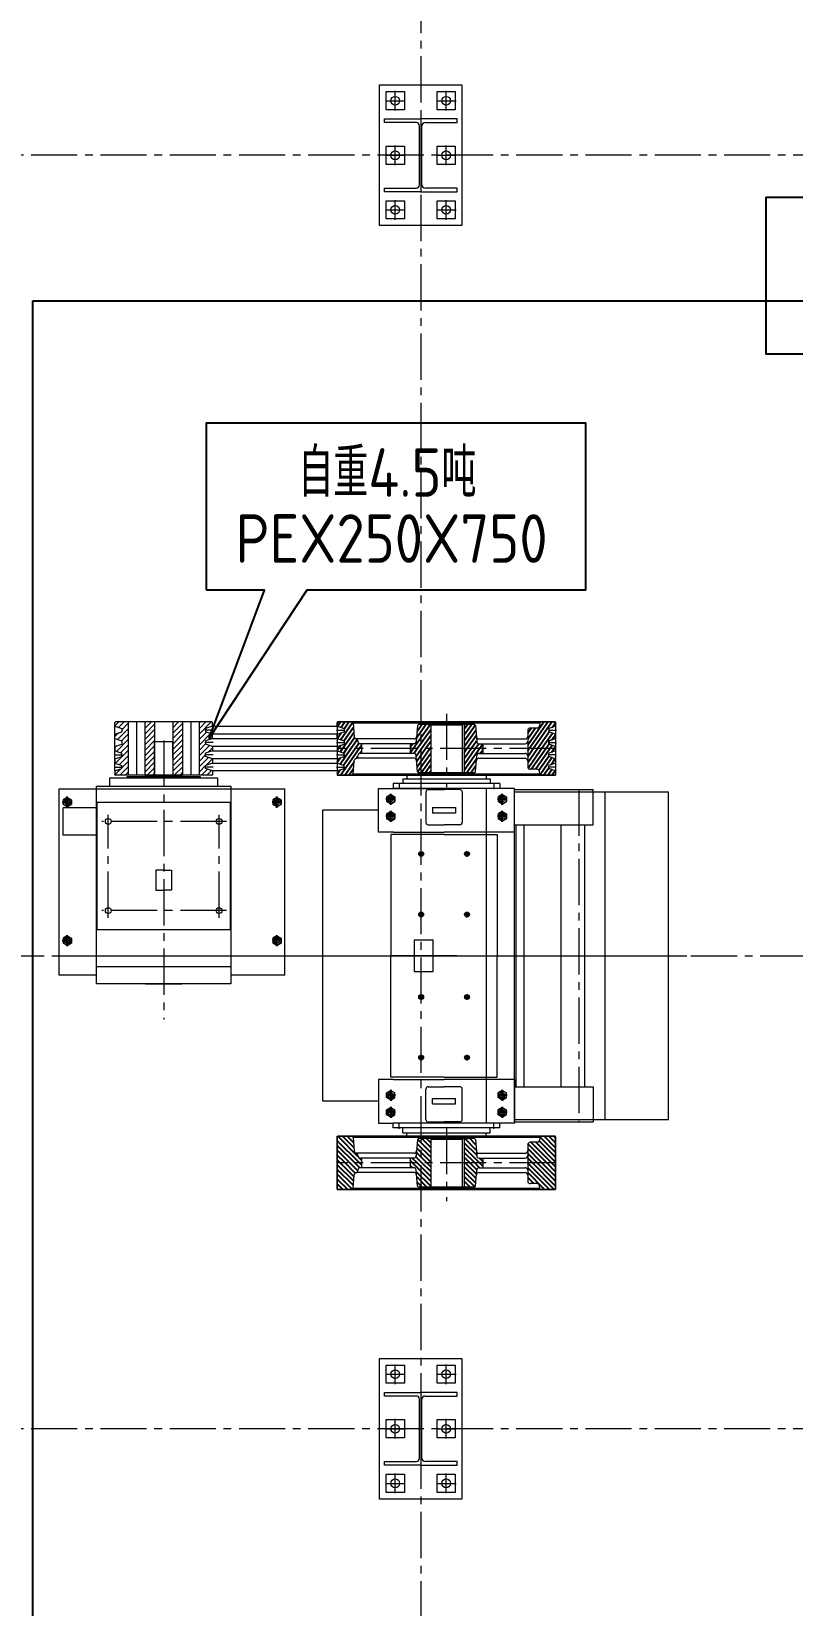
# Model space of a CAD drawing. Header units: millimetres. Extents: x 163705 to 1616509, y 81827 to 302547.
# Drawn here: x 562399 to 565538, y 147581 to 154070 of the extents above; entities that cross this region are included whole.
import ezdxf
from ezdxf.enums import TextEntityAlignment as Align

# ---------------------------------------------------------------- set-up
doc = ezdxf.new("R2010")
doc.units = ezdxf.units.MM
doc.header["$LTSCALE"] = 10
doc.linetypes.add('CENTER2', pattern=[28.575, 19.05, -3.175, 3.175, -3.175])
for name, color, linetype, lineweight in [('1-中心线', 1, 'CENTER2', 0), ('1-填充', 8, 'Continuous', 18), ('1-文本', 4, 'Continuous', 0), ('1-设备轮廓', 2, 'Continuous', 18), ('1-钢构', 6, 'Continuous', 0)]:
    doc.layers.add(name, color=color, linetype=linetype, lineweight=lineweight)
doc.styles.add('HZ', font='gbenor.shx', dxfattribs={"bigfont": 'gbcbig.shx'})
doc.styles.get("Standard").update_dxf_attribs({"font": 'arial.ttf'})

# ---------------------------------------------------------------- blocks, each defined once
blk = doc.blocks.new('G$CCDFBE48F')
for p, q in [((65, 474.5), (65, 555.5)), ((275, 474.5), (275, 555.5)), ((24.5, 515), (105.5, 515)), ((234.5, 515), (315.5, 515)), ((20, 425), (20, 440)), ((20, 440), (170, 440)), ((152, 425), (20, 425)), ((165, 168), (165, 412)), ((170, 443), (170, 137)), ((320, 440), (170, 440)), ((175, 168), (175, 412)), ((188, 425), (320, 425)), ((320, 425), (320, 440)), ((65, 249.5), (65, 330.5)), ((275, 249.5), (275, 330.5)), ((24.5, 290), (105.5, 290)), ((234.5, 290), (315.5, 290)), ((20, 140), (20, 155)), ((20, 155), (152, 155)), ((170, 140), (20, 140)), ((170, 140), (320, 140)), ((320, 155), (188, 155)), ((320, 140), (320, 155)), ((24.5, 65), (105.5, 65)), ((65, 24.5), (65, 105.5)), ((234.5, 65), (315.5, 65)), ((275, 24.5), (275, 105.5))]:
    blk.add_line(p, q)
for points in [[(0, 0), (0, 580), (340, 580), (340, 0)], [(27.5, 477.5), (27.5, 552.5), (102.5, 552.5), (102.5, 477.5)], [(237.5, 477.5), (237.5, 552.5), (312.5, 552.5), (312.5, 477.5)], [(27.5, 252.5), (27.5, 327.5), (102.5, 327.5), (102.5, 252.5)], [(237.5, 252.5), (237.5, 327.5), (312.5, 327.5), (312.5, 252.5)], [(27.5, 27.5), (27.5, 102.5), (102.5, 102.5), (102.5, 27.5)], [(237.5, 27.5), (237.5, 102.5), (312.5, 102.5), (312.5, 27.5)]]:
    blk.add_lwpolyline(points, close=True)
for centre in [(65, 515), (275, 515), (65, 290), (275, 290), (65, 65), (275, 65)]:
    blk.add_circle(centre, 18)
for centre, start, end in [((152, 412), 0, 90), ((188, 412), 90, 180), ((152, 168), 270, 0), ((188, 168), 180, 270)]:
    blk.add_arc(centre, 13, start, end)
blk.add_text('HC_SUPERPART', height=0.001).set_placement((170, 140))
blk = doc.blocks.new('CAXBLOCK115')
at = {"lineweight": 25}
for p, q in [((2181.1, 455.3), (2238.9, 414.9)), ((2184.7, 487), (2269.7, 427.4)), ((2184.7, 469.9), (2269.7, 410.3)), ((2189.8, 500.5), (2269.7, 444.5)), ((2212.3, 501.9), (2269.7, 461.6)), ((2236.7, 501.9), (2269.7, 478.7)), ((2261.1, 501.9), (2269.7, 495.8)), ((2269.7, 495.8), (2379.7, 418.8)), ((2269.7, 478.7), (2379.7, 401.7)), ((2269.7, 461.6), (2338.4, 413.5)), ((2285.5, 501.9), (2379.7, 435.9)), ((2309.9, 501.9), (2354.7, 470.5)), ((2334.3, 501.9), (2354.7, 487.6)), ((2159.7, 436.1), (2190.1, 414.9)), ((2159.7, 419), (2183.2, 402.6)), ((2159.7, 401.9), (2169.8, 394.9)), ((2163.2, 450.7), (2233.3, 401.7)), ((2169.8, 394.9), (2178.4, 388.8)), ((2203.9, 405.1), (2218.6, 394.9)), ((2218.6, 394.9), (2228.6, 387.9)), ((2255, 403.6), (2269.7, 393.3)), ((2269.7, 444.5), (2333.7, 399.8)), ((2269.7, 427.4), (2288.2, 414.5)), ((2269.7, 410.3), (2283.5, 400.7)), ((2269.7, 393.3), (2278.7, 386.9)), ((2306, 402), (2327.7, 386.9)), ((2357, 400.5), (2376.5, 386.9))]:
    blk.add_line(p, q, dxfattribs=at)
blk = doc.blocks.new('CAXBLOCK116')
at = {"lineweight": 25}
for p, q in [((2159.7, 1273.5), (2269.7, 1196.5)), ((2159.7, 1256.5), (2215.5, 1217.4)), ((2159.7, 1239.4), (2188, 1219.6)), ((2165.1, 1286.9), (2176.6, 1278.9)), ((2176.6, 1278.9), (2181.7, 1275.2)), ((2201.5, 1261.4), (2269.7, 1213.6)), ((2206.2, 1275.2), (2269.7, 1230.7)), ((2213.9, 1286.9), (2225.4, 1278.9)), ((2225.4, 1278.9), (2232.8, 1273.7)), ((2251.7, 1260.5), (2269.7, 1247.8)), ((2256.4, 1274.2), (2269.7, 1264.9)), ((2262.8, 1286.9), (2269.7, 1282)), ((2269.7, 1282), (2283.8, 1272.1)), ((2269.7, 1264.9), (2336.2, 1218.4)), ((2269.7, 1247.8), (2315.2, 1215.9)), ((2301.8, 1259.5), (2358.1, 1220.1)), ((2306.5, 1273.3), (2377.1, 1223.9)), ((2311.6, 1286.9), (2334.8, 1270.6)), ((2351.6, 1258.9), (2379.7, 1239.1)), ((2356.7, 1272.3), (2379.7, 1256.2)), ((2361.5, 1286.1), (2379.7, 1273.3)), ((2230.4, 1207), (2237.5, 1202)), ((2249.6, 1193.5), (2259.1, 1186.9)), ((2269.7, 1230.7), (2307.1, 1204.5)), ((2269.7, 1213.6), (2291.9, 1198.1)), ((2269.7, 1196.5), (2283.5, 1186.9))]:
    blk.add_line(p, q, dxfattribs=at)
blk = doc.blocks.new('CAXBLOCK117')
at = {"lineweight": 25}
for p, q in [((2169.7, 753.8), (2228, 713)), ((2169.7, 736.7), (2200.5, 715.2)), ((2180.4, 763.5), (2269.7, 700.9)), ((2204.8, 763.5), (2269.7, 718)), ((2229.2, 763.5), (2269.7, 735.1)), ((2253.6, 763.5), (2269.7, 752.2)), ((2269.7, 752.2), (2324.2, 714)), ((2269.7, 735.1), (2302.3, 712.3)), ((2269.7, 718), (2289.9, 703.9)), ((2278, 763.5), (2346.1, 715.8)), ((2302.4, 763.5), (2366.7, 718.4)), ((2326.8, 763.5), (2369.7, 733.4)), ((2351.2, 763.5), (2369.7, 750.5)), ((2249.7, 697.8), (2265.4, 686.9)), ((2269.7, 700.9), (2289.7, 686.9))]:
    blk.add_line(p, q, dxfattribs=at)
blk = doc.blocks.new('CAXBLOCK118')
at = {"lineweight": 25}
for p, q in [((2251.9, 986.9), (2269.7, 974.3)), ((2269.7, 974.3), (2369.7, 904.3)), ((2276.3, 986.9), (2289.7, 977.4)), ((2169.7, 941.8), (2226.8, 901.9)), ((2169.7, 924.7), (2202.4, 901.9)), ((2173.6, 956.2), (2251.2, 901.9)), ((2195.3, 958.1), (2269.7, 906)), ((2217.2, 959.9), (2269.7, 923.1)), ((2239.1, 961.6), (2269.7, 940.2)), ((2249.7, 971.3), (2269.7, 957.3)), ((2269.7, 957.3), (2348.8, 901.9)), ((2269.7, 940.2), (2324.4, 901.9)), ((2269.7, 923.1), (2300, 901.9)), ((2313.9, 960.5), (2369.7, 921.4)), ((2341.4, 958.3), (2369.7, 938.5)), ((2169.7, 907.6), (2178, 901.9)), ((2269.7, 906), (2275.6, 901.9))]:
    blk.add_line(p, q, dxfattribs=at)
blk = doc.blocks.new('CAXBLOCK120')
at = {"lineweight": 25}
for p, q in [((451.7, 392.3), (561.3, 501.9)), ((451.7, 412.1), (541.5, 501.9)), ((451.7, 431.9), (521.7, 501.9)), ((466.1, 386.9), (561.7, 482.5)), ((476.7, 476.7), (501.9, 501.9)), ((485.9, 386.9), (561.7, 462.7)), ((561.7, 442.9), (620.7, 501.9)), ((561.7, 462.7), (600.9, 501.9)), ((561.7, 482.5), (581.1, 501.9)), ((561.7, 423.1), (639.9, 501.3)), ((561.7, 403.3), (646.7, 488.3)), ((565, 386.9), (646.7, 468.5)), ((505.7, 386.9), (561.7, 442.9)), ((525.4, 386.9), (561.7, 423.1)), ((545.2, 386.9), (561.7, 403.3)), ((584.8, 386.9), (652.2, 454.2)), ((604.6, 386.9), (668.4, 450.6)), ((624.4, 386.9), (671.7, 434.1)), ((644.2, 386.9), (671.7, 414.3)), ((664, 386.9), (671.7, 394.5))]:
    blk.add_line(p, q, dxfattribs=at)
blk = doc.blocks.new('CAXBLOCK121')
at = {"lineweight": 25}
for p, q in [((451.7, 1243.7), (494.9, 1286.9)), ((451.7, 1263.5), (475.1, 1286.9)), ((451.7, 1283.3), (455.3, 1286.9)), ((453, 1225.2), (514.7, 1286.9)), ((468.2, 1220.5), (534.5, 1286.9)), ((486.5, 1219.1), (554.3, 1286.9)), ((504.8, 1217.6), (561.7, 1274.5)), ((519.9, 1212.8), (561.7, 1254.7)), ((528.9, 1202.1), (561.7, 1234.9)), ((561.7, 1254.7), (593.9, 1286.9)), ((561.7, 1274.5), (574.1, 1286.9)), ((561.7, 1234.9), (613.7, 1286.9)), ((561.7, 1215.1), (633.5, 1286.9)), ((561.7, 1195.3), (653.3, 1286.9)), ((586.8, 1200.5), (671.4, 1285.2)), ((624.1, 1218), (671.7, 1265.7)), ((645.6, 1219.8), (671.7, 1245.9)), ((541.3, 1194.7), (561.7, 1215.1)), ((553.3, 1186.9), (561.7, 1195.3)), ((573.1, 1186.9), (583, 1196.8))]:
    blk.add_line(p, q, dxfattribs=at)
blk = doc.blocks.new('CAXBLOCK122')
at = {"lineweight": 25}
for p, q in [((486.1, 901.9), (561.7, 977.5)), ((541.7, 977.3), (551.3, 986.9)), ((561.7, 977.5), (571.1, 986.9)), ((561.7, 957.7), (581.7, 977.7)), ((461.7, 917.1), (504.1, 959.4)), ((461.7, 936.9), (482.5, 957.7)), ((466.3, 901.9), (525.6, 961.2)), ((505.9, 901.9), (561.7, 957.7)), ((525.7, 901.9), (561.7, 937.9)), ((545.5, 901.9), (561.7, 918.1)), ((561.7, 937.9), (586.8, 963)), ((561.7, 918.1), (604.3, 960.7)), ((565.3, 901.9), (622.6, 959.2)), ((585.1, 901.9), (640.9, 957.7)), ((604.9, 901.9), (658.5, 955.5)), ((624.7, 901.9), (661.7, 938.9)), ((644.5, 901.9), (661.7, 919.1))]:
    blk.add_line(p, q, dxfattribs=at)
blk = doc.blocks.new('CAXBLOCK123')
at = {"lineweight": 25}
for p, q in [((461.7, 738.9), (486.3, 763.5)), ((461.7, 758.7), (466.5, 763.5)), ((462.9, 720.3), (506.1, 763.5)), ((478.7, 716.3), (525.9, 763.5)), ((497, 714.8), (545.7, 763.5)), ((515.4, 713.4), (561.7, 759.7)), ((533.6, 711.8), (561.7, 739.9)), ((541.7, 700.1), (561.7, 720.1)), ((561.7, 739.9), (585.3, 763.5)), ((561.7, 759.7), (565.5, 763.5)), ((561.7, 720.1), (605.1, 763.5)), ((561.7, 700.3), (624.9, 763.5)), ((593.4, 712.2), (644.7, 763.5)), ((614.9, 713.9), (661.7, 760.7)), ((636.4, 715.6), (661.7, 740.9)), ((548.3, 686.9), (561.7, 700.3)), ((568.1, 686.9), (581.7, 700.5))]:
    blk.add_line(p, q, dxfattribs=at)
blk = doc.blocks.new('PEX250X100-俯视图')
at = {"layer": '1-填充'}
h = blk.add_hatch(dxfattribs=at)
h.set_pattern_fill('ANSI31', color=256, scale=5, style=0)
h.set_pattern_definition([(45, (2686.342, 7618.253), (-11.22532, 11.22532), [])])
h.paths.add_polyline_path([(2010.9, 253.9), (1958.9, 253.9), (1956.9, 251.9), (1956.9, 235.9), (1984.9, 226.3), (1984.9, 213.1), (1956.9, 203.4), (1956.9, 185.4), (1984.9, 175.8), (1984.9, 162.6), (1956.9, 152.9), (1956.9, 134.9), (1984.9, 125.3), (1984.9, 112.1), (1956.9, 102.4), (1956.9, 84.4), (1984.9, 74.8), (1984.9, 61.6), (1956.9, 51.9), (1956.9, 35.9), (1958.9, 33.9), (2010.9, 33.9)])
h.paths.add_polyline_path([(2358.9, 134.9), (2358.9, 152.9), (2330.9, 162.6), (2330.9, 175.8), (2358.9, 185.4), (2358.9, 203.4), (2330.9, 213.1), (2330.9, 226.3), (2358.9, 235.9), (2358.9, 251.9), (2356.9, 253.9), (2302.8, 253.9), (2302.8, 33.9), (2356.9, 33.9), (2358.9, 35.9), (2358.9, 51.9), (2330.9, 61.6), (2330.9, 74.8), (2358.9, 84.4), (2358.9, 102.4), (2330.9, 112.1), (2330.9, 125.3)])
h.paths.add_polyline_path([(2234.8, 253.9), (2195.4, 253.9), (2195.4, 33.9), (2234.8, 33.9)])
h.paths.add_polyline_path([(2120.4, 253.9), (2078.9, 253.9), (2078.9, 33.9), (2120.4, 33.9)])
for p, q in [((1441.9, 1961.9), (541.9, 1961.9)), ((541.9, 1961.9), (541.9, 1741.9)), ((541.9, 1959.9), (543.9, 1961.9)), ((543.9, 1961.9), (541.9, 1959.9)), ((541.9, 1743.9), (541.9, 1959.9)), ((543.9, 1961.9), (1439.9, 1961.9)), ((607.3, 1956.9), (602.3, 1961.9)), ((607.3, 1956.9), (608.1, 1946.1)), ((607.3, 1956.9), (991.9, 1956.9)), ((872.3, 1947.7), (867, 1881.1)), ((872.3, 1947.7), (876.5, 1951.9)), ((876.5, 1951.9), (1107.3, 1951.9)), ((918.5, 1751.9), (918.5, 1951.9)), ((926.9, 1949.9), (924.9, 1951.9)), ((1056.9, 1949.9), (926.9, 1949.9)), ((926.9, 1753.9), (926.9, 1949.9)), ((991.9, 1956.9), (1376.5, 1956.9)), ((1056.9, 1949.9), (1058.9, 1951.9)), ((1056.9, 1753.9), (1056.9, 1949.9)), ((1111.4, 1947.7), (1107.3, 1951.9)), ((1111.4, 1947.7), (1116.7, 1881.1)), ((1376.5, 1956.9), (1372, 1901.1)), ((1376.5, 1956.9), (1381.5, 1961.9)), ((1439.9, 1961.9), (1441.9, 1959.9)), ((1441.9, 1961.9), (1441.9, 1741.9)), ((1441.9, 1743.9), (1441.9, 1959.9)), ((618.1, 1936.9), (646.9, 1936.9)), ((656.9, 1776.9), (656.9, 1926.9)), ((858.7, 1891.9), (666.9, 1891.9)), ((1125.1, 1891.9), (1363.5, 1891.9)), ((857.1, 1871.9), (666.9, 1871.9)), ((857.1, 1831.9), (666.9, 1831.9)), ((841.9, 1831.9), (841.9, 1871.9)), ((872.3, 1756), (867, 1822.7)), ((1111.4, 1756), (1116.7, 1822.7)), ((1126.7, 1871.9), (1346.9, 1871.9)), ((1126.7, 1831.9), (1346.9, 1831.9)), ((1141.9, 1831.9), (1141.9, 1871.9)), ((1341.9, 1831.9), (1341.9, 1871.9)), ((607.3, 1746.9), (608.1, 1757.7)), ((618.1, 1766.9), (646.9, 1766.9)), ((858.6, 1811.9), (666.9, 1811.9)), ((872.3, 1756), (876.5, 1751.9)), ((926.9, 1753.9), (924.9, 1751.9)), ((1056.9, 1753.9), (926.9, 1753.9)), ((1056.9, 1753.9), (1058.9, 1751.9)), ((1111.4, 1756), (1107.3, 1751.9)), ((1125.1, 1811.9), (1363.5, 1811.9)), ((1376.5, 1746.9), (1372, 1802.7)), ((541.9, 1743.9), (543.9, 1741.9)), ((543.9, 1741.9), (541.9, 1743.9)), ((1441.9, 1741.9), (541.9, 1741.9)), ((543.9, 1741.9), (1439.9, 1741.9)), ((607.3, 1746.9), (602.3, 1741.9)), ((607.3, 1746.9), (1376.5, 1746.9)), ((711.9, 1507.8), (711.9, 1687.9)), ((711.9, 1687.9), (771.9, 1687.9)), ((771.9, 1707.9), (771.9, 1687.9)), ((771.9, 1707.9), (1211.9, 1707.9)), ((771.9, 1687.9), (1211.9, 1687.9)), ((1171.9, 1727.9), (811.9, 1727.9)), ((811.9, 1727.9), (811.9, 1707.9)), ((826.8, 1687.9), (826.8, 308)), ((1155.9, 1745.9), (827.9, 1745.9)), ((827.9, 1745.9), (827.9, 1727.9)), ((876.5, 1751.9), (1107.3, 1751.9)), ((991.9, 1751.9), (901.9, 1751.9)), ((901.9, 1751.9), (901.9, 1745.9)), ((991.9, 1751.9), (1081.9, 1751.9)), ((1081.9, 1751.9), (1081.9, 1745.9)), ((1155.9, 1745.9), (1155.9, 1727.9)), ((1171.9, 1727.9), (1171.9, 1707.9)), ((1211.9, 1707.9), (1211.9, 1687.9)), ((1271.9, 1687.9), (1211.9, 1687.9)), ((1271.9, 1507.8), (1271.9, 1687.9)), ((1376.5, 1746.9), (1381.5, 1741.9)), ((1439.9, 1741.9), (1441.9, 1743.9)), ((711.9, 1673.5), (75.6, 1673.5)), ((75.6, 1673.5), (75.6, 322.3)), ((336.9, 1673.5), (336.9, 322.3)), ((711.9, 1682.9), (386.9, 1682.9)), ((386.9, 1537.9), (386.9, 1682.9)), ((711.9, 1682.9), (711.9, 322.3)), ((761.9, 1663.1), (744.7, 1653.2)), ((744.7, 1653.2), (744.7, 1633.4)), ((761.9, 1623.5), (744.7, 1633.4)), ((761.9, 1663.1), (779, 1653.2)), ((761.9, 1623.5), (779, 1633.4)), ((779, 1653.2), (779, 1633.4)), ((926.9, 1672.8), (926.9, 1547.8)), ((936.9, 1682.8), (1001.9, 1682.8)), ((1066.9, 1682.8), (1001.9, 1682.8)), ((1076.9, 1672.8), (1076.9, 1547.8)), ((1221.9, 1663.1), (1204.7, 1653.2)), ((1204.7, 1653.2), (1204.7, 1633.4)), ((1221.9, 1623.5), (1204.7, 1633.4)), ((1221.9, 1663.1), (1239, 1653.2)), ((1221.9, 1623.5), (1239, 1633.4)), ((1239, 1653.2), (1239, 1633.4)), ((761.9, 1592.7), (744.7, 1582.8)), ((744.7, 1582.8), (744.7, 1563)), ((761.9, 1553.1), (744.7, 1563)), ((761.9, 1592.7), (779, 1582.8)), ((761.9, 1553.1), (779, 1563)), ((779, 1582.8), (779, 1563)), ((1048.9, 1608.8), (954.8, 1608.8)), ((954.8, 1608.8), (954.8, 1586.8)), ((1048.9, 1586.8), (954.8, 1586.8)), ((1048.9, 1608.8), (1048.9, 1586.8)), ((1221.9, 1592.7), (1204.7, 1582.8)), ((1204.7, 1582.8), (1204.7, 1563)), ((1221.9, 1553.1), (1204.7, 1563)), ((1221.9, 1592.7), (1239, 1582.8)), ((1221.9, 1553.1), (1239, 1563)), ((1239, 1582.8), (1239, 1563)), ((1271.9, 1597.8), (1501.9, 1597.8)), ((1501.9, 1597.8), (1501.9, 398)), ((711.9, 1537.9), (386.9, 1537.9)), ((420.7, 1537.9), (420.7, 457.9)), ((518.5, 1537.9), (518.5, 457.9)), ((670.9, 1537.9), (670.9, 457.9)), ((704.2, 1537.9), (704.2, 457.9)), ((711.9, 1507.8), (793.9, 1507.8)), ((1001.9, 1497.8), (782.4, 1497.8)), ((782.4, 1497.8), (782.4, 997.8)), ((793.9, 1507.8), (1001.9, 1507.8)), ((936.9, 1537.8), (1001.9, 1537.8)), ((1066.9, 1537.8), (1001.9, 1537.8)), ((1209.9, 1507.8), (1001.9, 1507.8)), ((1001.9, 1497.8), (1221.3, 1497.8)), ((1209.9, 1507.8), (1271.9, 1507.8)), ((1221.3, 1497.8), (1221.3, 997.8)), ((907.3, 1425), (901.1, 1421.4)), ((901.1, 1421.4), (901.1, 1414.3)), ((901.1, 1414.3), (907.3, 1410.7)), ((913.5, 1421.4), (907.3, 1425)), ((907.3, 1410.7), (913.5, 1414.3)), ((913.5, 1414.3), (913.5, 1421.4)), ((1090.2, 1421.4), (1096.4, 1425)), ((1090.2, 1414.3), (1090.2, 1421.4)), ((1096.4, 1410.7), (1090.2, 1414.3)), ((1096.4, 1425), (1102.6, 1421.4)), ((1102.6, 1414.3), (1096.4, 1410.7)), ((1102.6, 1421.4), (1102.6, 1414.3)), ((907.3, 1175), (901.1, 1171.4)), ((901.1, 1171.4), (901.1, 1164.3)), ((913.5, 1171.4), (907.3, 1175)), ((913.5, 1164.3), (913.5, 1171.4)), ((1090.2, 1171.4), (1096.4, 1175)), ((1090.2, 1164.3), (1090.2, 1171.4)), ((1096.4, 1175), (1102.6, 1171.4)), ((1102.6, 1171.4), (1102.6, 1164.3)), ((901.1, 1164.3), (907.3, 1160.7)), ((907.3, 1160.7), (913.5, 1164.3)), ((1096.4, 1160.7), (1090.2, 1164.3)), ((1102.6, 1164.3), (1096.4, 1160.7)), ((1880.4, 298.9), (1880.4, 1113.9)), ((1880.4, 1113.9), (2435.4, 1113.9)), ((2232.9, 1113.9), (2082.9, 1113.9)), ((2435.4, 1113.9), (2435.4, 298.9)), ((1124, 1062.7), (1046, 1062.7)), ((1046, 1062.7), (1046, 932.9)), ((1124, 1062.7), (1124, 932.9)), ((1658.4, 1078.1), (1658.4, 310.1)), ((1658.4, 1078.1), (1880.4, 1078.1)), ((1880.4, 1043.9), (2435.4, 1043.9)), ((2435.4, 1078.1), (2588.4, 1078.1)), ((2588.4, 1078.1), (2588.4, 310.1)), ((782.4, 498), (782.4, 998)), ((949.3, 998), (1224.3, 998)), ((1221.3, 498), (1221.3, 998)), ((1124, 932.9), (1046, 932.9)), ((1690.9, 955.3), (1673.7, 945.4)), ((1673.7, 925.6), (1673.7, 945.4)), ((1690.9, 915.7), (1673.7, 925.6)), ((1690.9, 955.3), (1708, 945.4)), ((1690.9, 915.7), (1708, 925.6)), ((1708, 925.6), (1708, 945.4)), ((2555.9, 955.3), (2538.7, 945.4)), ((2538.7, 925.6), (2538.7, 945.4)), ((2555.9, 915.7), (2538.7, 925.6)), ((2555.9, 955.3), (2573, 945.4)), ((2555.9, 915.7), (2573, 925.6)), ((2573, 925.6), (2573, 945.4)), ((1882.9, 890.4), (2432.9, 890.4)), ((1882.9, 890.4), (1882.9, 365.4)), ((2432.9, 890.4), (2432.9, 365.4)), ((901.1, 831.5), (907.3, 835.1)), ((901.1, 824.4), (901.1, 831.5)), ((907.3, 820.8), (901.1, 824.4)), ((907.3, 835.1), (913.5, 831.5)), ((913.5, 824.4), (907.3, 820.8)), ((913.5, 831.5), (913.5, 824.4)), ((1096.4, 835.1), (1090.2, 831.5)), ((1090.2, 831.5), (1090.2, 824.4)), ((1090.2, 824.4), (1096.4, 820.8)), ((1102.6, 831.5), (1096.4, 835.1)), ((1096.4, 820.8), (1102.6, 824.4)), ((1102.6, 824.4), (1102.6, 831.5)), ((2125.4, 644.7), (2125.4, 727.2)), ((2125.4, 727.2), (2157.9, 727.2)), ((2190.4, 727.2), (2157.9, 727.2)), ((2190.4, 644.7), (2190.4, 727.2)), ((901.1, 581.5), (907.3, 585.1)), ((907.3, 585.1), (913.5, 581.5)), ((1096.4, 585.1), (1090.2, 581.5)), ((1102.6, 581.5), (1096.4, 585.1)), ((2157.9, 644.7), (2125.4, 644.7)), ((2157.9, 644.7), (2190.4, 644.7)), ((901.1, 574.4), (901.1, 581.5)), ((907.3, 570.8), (901.1, 574.4)), ((913.5, 574.4), (907.3, 570.8)), ((913.5, 581.5), (913.5, 574.4)), ((1090.2, 581.5), (1090.2, 574.4)), ((1090.2, 574.4), (1096.4, 570.8)), ((1096.4, 570.8), (1102.6, 574.4)), ((1102.6, 574.4), (1102.6, 581.5)), ((711.9, 457.9), (386.9, 457.9)), ((386.9, 457.9), (386.9, 312.9)), ((711.9, 488), (711.9, 307.9)), ((711.9, 488), (773.9, 488)), ((773.9, 488), (1001.9, 488)), ((1001.9, 498), (782.4, 498)), ((936.9, 458), (1001.9, 458)), ((1001.9, 498), (1221.3, 498)), ((1209.9, 488), (1001.9, 488)), ((1066.9, 458), (1001.9, 458)), ((1209.9, 488), (1271.9, 488)), ((1271.9, 488), (1271.9, 307.9)), ((2435.4, 500.2), (2572.9, 500.2)), ((2572.9, 500.2), (2572.9, 387.7)), ((761.9, 442.7), (744.7, 432.8)), ((744.7, 413), (744.7, 432.8)), ((761.9, 403.1), (744.7, 413)), ((761.9, 442.7), (779, 432.8)), ((761.9, 403.1), (779, 413)), ((779, 413), (779, 432.8)), ((926.9, 323), (926.9, 448)), ((1048.9, 409), (954.8, 409)), ((954.8, 387), (954.8, 409)), ((1048.9, 387), (1048.9, 409)), ((1076.9, 323), (1076.9, 448)), ((1221.9, 442.7), (1204.7, 432.8)), ((1204.7, 413), (1204.7, 432.8)), ((1221.9, 403.1), (1204.7, 413)), ((1221.9, 442.7), (1239, 432.8)), ((1221.9, 403.1), (1239, 413)), ((1239, 413), (1239, 432.8)), ((1271.9, 398), (1501.9, 398)), ((761.9, 372.3), (744.7, 362.4)), ((744.7, 342.6), (744.7, 362.4)), ((761.9, 332.7), (744.7, 342.6)), ((761.9, 372.3), (779, 362.4)), ((761.9, 332.7), (779, 342.6)), ((779, 342.6), (779, 362.4)), ((1048.9, 387), (954.8, 387)), ((1221.9, 372.3), (1204.7, 362.4)), ((1204.7, 342.6), (1204.7, 362.4)), ((1221.9, 332.7), (1204.7, 342.6)), ((1221.9, 372.3), (1239, 362.4)), ((1221.9, 332.7), (1239, 342.6)), ((1239, 342.6), (1239, 362.4)), ((1690.9, 384.4), (1673.7, 374.5)), ((1673.7, 354.7), (1673.7, 374.5)), ((1690.9, 344.8), (1673.7, 354.7)), ((1690.9, 384.4), (1708, 374.5)), ((1690.9, 344.8), (1708, 354.7)), ((1708, 354.7), (1708, 374.5)), ((1882.9, 365.4), (2432.9, 365.4)), ((2435.4, 387.7), (2572.9, 387.7)), ((2555.9, 384.4), (2538.7, 374.5)), ((2538.7, 354.7), (2538.7, 374.5)), ((2555.9, 344.8), (2538.7, 354.7)), ((2555.9, 384.4), (2573, 374.5)), ((2555.9, 344.8), (2573, 354.7)), ((2573, 354.7), (2573, 374.5)), ((711.9, 322.3), (75.6, 322.3)), ((711.9, 312.9), (386.9, 312.9)), ((711.9, 307.9), (771.9, 307.9)), ((771.9, 287.9), (771.9, 307.9)), ((771.9, 307.9), (1211.9, 307.9)), ((771.9, 287.9), (1211.9, 287.9)), ((793.9, 308), (1001.9, 308)), ((796.9, 284.9), (796.9, 310.9)), ((811.9, 267.9), (811.9, 287.9)), ((1171.9, 267.9), (811.9, 267.9)), ((827.9, 249.9), (827.9, 267.9)), ((936.9, 313), (1001.9, 313)), ((1066.9, 313), (1001.9, 313)), ((1209.9, 308), (1001.9, 308)), ((1155.9, 249.9), (1155.9, 267.9)), ((1171.9, 267.9), (1171.9, 287.9)), ((1186.9, 284.9), (1186.9, 310.9)), ((1211.9, 287.9), (1211.9, 307.9)), ((1271.9, 307.9), (1211.9, 307.9)), ((2588.4, 310.1), (1658.4, 310.1)), ((2435.4, 298.9), (1880.4, 298.9)), ((1935.9, 263.9), (1935.9, 298.9)), ((2379.9, 263.9), (1935.9, 263.9)), ((2007.9, 258.9), (2007.9, 263.9)), ((2307.9, 263.9), (2307.9, 258.9)), ((2379.9, 298.9), (2379.9, 263.9)), ((541.9, 33.9), (541.9, 253.9)), ((1441.9, 253.9), (541.9, 253.9)), ((541.9, 251.9), (543.9, 253.9)), ((543.9, 253.9), (541.9, 251.9)), ((541.9, 235.9), (541.9, 251.9)), ((541.9, 235.9), (569.9, 226.3)), ((541.9, 203.4), (569.9, 213.1)), ((541.9, 185.4), (541.9, 203.4)), ((543.9, 253.9), (1439.9, 253.9)), ((569.9, 226.3), (569.9, 213.1)), ((607.3, 248.9), (602.3, 253.9)), ((607.3, 248.9), (608.1, 238.1)), ((607.3, 248.9), (991.9, 248.9)), ((618.1, 228.9), (646.9, 228.9)), ((656.9, 68.9), (656.9, 218.9)), ((1155.9, 249.9), (827.9, 249.9)), ((872.3, 239.8), (867, 173.1)), ((872.3, 239.8), (876.5, 243.9)), ((876.5, 243.9), (1107.3, 243.9)), ((901.9, 243.9), (901.9, 249.9)), ((991.9, 243.9), (901.9, 243.9)), ((918.5, 43.9), (918.5, 243.9)), ((926.9, 241.9), (924.9, 243.9)), ((1056.9, 241.9), (926.9, 241.9)), ((926.9, 45.9), (926.9, 241.9)), ((991.9, 248.9), (1376.5, 248.9)), ((991.9, 243.9), (1081.9, 243.9)), ((1056.9, 241.9), (1058.9, 243.9)), ((1056.9, 45.9), (1056.9, 241.9)), ((1081.9, 243.9), (1081.9, 249.9)), ((1111.4, 239.8), (1107.3, 243.9)), ((1111.4, 239.8), (1116.7, 173.1)), ((1376.5, 248.9), (1372, 193.1)), ((1376.5, 248.9), (1381.5, 253.9)), ((1441.9, 235.9), (1413.9, 226.3)), ((1413.9, 226.3), (1413.9, 213.1)), ((1441.9, 203.4), (1413.9, 213.1)), ((1439.9, 253.9), (1441.9, 251.9)), ((1441.9, 33.9), (1441.9, 253.9)), ((1441.9, 235.9), (1441.9, 251.9)), ((1441.9, 235.9), (1956.9, 235.9)), ((1441.9, 185.4), (1441.9, 203.4)), ((1956.9, 203.4), (1441.9, 203.4)), ((1956.9, 251.9), (1958.9, 253.9)), ((1958.9, 253.9), (1956.9, 251.9)), ((1956.9, 235.9), (1956.9, 251.9)), ((1956.9, 235.9), (1984.9, 226.3)), ((1956.9, 203.4), (1984.9, 213.1)), ((1956.9, 185.4), (1956.9, 203.4)), ((1958.9, 253.9), (2356.9, 253.9)), ((1984.9, 226.3), (1984.9, 213.1)), ((2307.9, 258.9), (2007.9, 258.9)), ((2010.9, 253.9), (2010.9, 33.9)), ((2044.9, 253.9), (2044.9, 33.9)), ((2078.9, 253.9), (2078.9, 33.9)), ((2082.9, 253.9), (2082.9, 258.9)), ((2232.9, 253.9), (2082.9, 253.9)), ((2120.4, 33.9), (2120.4, 253.9)), ((2120.4, 113.9), (2120.4, 253.9)), ((2195.4, 33.9), (2195.4, 253.9)), ((2195.4, 253.9), (2195.4, 113.9)), ((2232.9, 258.9), (2232.9, 253.9)), ((2234.8, 253.9), (2234.8, 33.9)), ((2268.8, 253.9), (2268.8, 33.9)), ((2302.8, 253.9), (2302.8, 33.9)), ((2361.9, 219.7), (2327.9, 219.7)), ((2358.9, 235.9), (2330.9, 226.3)), ((2330.9, 226.3), (2330.9, 213.1)), ((2358.9, 203.4), (2330.9, 213.1)), ((2358.9, 251.9), (2356.9, 253.9)), ((2356.9, 253.9), (2358.9, 251.9)), ((2358.9, 235.9), (2358.9, 251.9)), ((2358.9, 235.9), (2358.9, 51.9)), ((2358.9, 185.4), (2358.9, 203.4)), ((541.9, 185.4), (569.9, 175.8)), ((541.9, 152.9), (569.9, 162.6)), ((541.9, 134.9), (541.9, 152.9)), ((541.9, 134.9), (569.9, 125.3)), ((541.9, 102.4), (542, 134.9)), ((542, 134.9), (569.9, 125.3)), ((569.9, 175.8), (569.9, 162.6)), ((858.6, 183.9), (666.9, 183.9)), ((857, 163.9), (666.9, 163.9)), ((841.9, 123.9), (841.9, 163.9)), ((1125.1, 183.9), (1363.5, 183.9)), ((1126.7, 163.9), (1346.9, 163.9)), ((1141.9, 123.9), (1141.9, 163.9)), ((1341.9, 123.9), (1341.9, 163.9)), ((1441.9, 185.4), (1413.9, 175.8)), ((1413.9, 175.8), (1413.9, 162.6)), ((1441.9, 152.9), (1413.9, 162.6)), ((1441.9, 134.9), (1413.9, 125.3)), ((1441.9, 185.4), (1956.9, 185.4)), ((1441.9, 134.9), (1441.9, 152.9)), ((1956.9, 152.9), (1441.9, 152.9)), ((1441.9, 134.9), (1956.9, 134.9)), ((1956.9, 185.4), (1984.9, 175.8)), ((1956.9, 152.9), (1984.9, 162.6)), ((1956.9, 134.9), (1956.9, 152.9)), ((1956.9, 134.9), (1984.9, 125.3)), ((1984.9, 175.8), (1984.9, 162.6)), ((2120.4, 183.9), (2120.4, 113.9)), ((2361.9, 169.2), (2327.9, 169.2)), ((2358.9, 185.4), (2330.9, 175.8)), ((2330.9, 175.8), (2330.9, 162.6)), ((2358.9, 152.9), (2330.9, 162.6)), ((2358.9, 134.9), (2330.9, 125.3)), ((2358.9, 134.9), (2358.9, 152.9)), ((541.9, 102.4), (569.9, 112.1)), ((569.9, 112.1), (541.9, 102.4)), ((541.9, 102.4), (541.9, 84.4)), ((541.9, 84.4), (569.9, 74.8)), ((569.9, 112.1), (569.9, 125.3)), ((569.9, 125.3), (569.9, 112.1)), ((569.9, 61.6), (569.9, 74.8)), ((857.1, 123.9), (666.9, 123.9)), ((858.6, 103.9), (666.9, 103.9)), ((872.3, 48.1), (867, 114.7)), ((1111.4, 48.1), (1116.7, 114.7)), ((1125.1, 103.9), (1363.5, 103.9)), ((1126.7, 123.9), (1346.9, 123.9)), ((1376.5, 38.9), (1372, 94.7)), ((1413.9, 112.1), (1413.9, 125.3)), ((1441.9, 102.4), (1413.9, 112.1)), ((1441.9, 84.4), (1413.9, 74.8)), ((1413.9, 61.6), (1413.9, 74.8)), ((1441.9, 102.4), (1441.9, 84.4)), ((1956.9, 102.4), (1441.9, 102.4)), ((1441.9, 84.4), (1956.9, 84.4)), ((1956.9, 102.4), (1984.9, 112.1)), ((1956.9, 102.4), (1956.9, 84.4)), ((1956.9, 84.4), (1984.9, 74.8)), ((1984.9, 112.1), (1984.9, 125.3)), ((1984.9, 61.6), (1984.9, 74.8)), ((2195.4, 113.9), (2120.4, 113.9)), ((2330.9, 112.1), (2330.9, 125.3)), ((2358.9, 102.4), (2330.9, 112.1)), ((2358.9, 84.4), (2330.9, 74.8)), ((2330.9, 61.6), (2330.9, 74.8)), ((2358.9, 102.4), (2358.9, 84.4)), ((541.9, 51.9), (569.9, 61.6)), ((541.9, 51.9), (541.9, 35.9)), ((541.9, 35.9), (543.9, 33.9)), ((543.9, 33.9), (541.9, 35.9)), ((1441.9, 33.9), (541.9, 33.9)), ((543.9, 33.9), (1439.9, 33.9)), ((607.3, 38.9), (602.3, 33.9)), ((607.3, 38.9), (608.1, 49.7)), ((607.3, 38.9), (1376.5, 38.9)), ((618.1, 58.9), (646.9, 58.9)), ((872.3, 48.1), (876.5, 43.9)), ((876.5, 43.9), (1107.3, 43.9)), ((926.9, 45.9), (924.9, 43.9)), ((1056.9, 45.9), (926.9, 45.9)), ((1056.9, 45.9), (1058.9, 43.9)), ((1111.4, 48.1), (1107.3, 43.9)), ((1376.5, 38.9), (1381.5, 33.9)), ((1441.9, 51.9), (1413.9, 61.6)), ((1439.9, 33.9), (1441.9, 35.9)), ((1441.9, 51.9), (1441.9, 35.9)), ((1956.9, 51.9), (1441.9, 51.9)), ((1956.9, 51.9), (1984.9, 61.6)), ((1956.9, 51.9), (1956.9, 35.9)), ((1958.9, 33.9), (1956.9, 35.9)), ((1958.9, 33.9), (2356.9, 33.9)), ((2358.9, 51.9), (2330.9, 61.6)), ((2356.9, 33.9), (2358.9, 35.9)), ((2358.9, 51.9), (2358.9, 35.9))]:
    blk.add_line(p, q)
for centre, radius in [((761.9, 1643.3), 17.1), ((761.9, 1643.3), 10.2), ((1221.9, 1643.3), 17.1), ((1221.9, 1643.3), 10.2), ((761.9, 1572.9), 17.1), ((761.9, 1572.9), 10.2), ((1221.9, 1572.9), 17.1), ((1221.9, 1572.9), 10.2), ((907.3, 1417.8), 10), ((1096.4, 1417.8), 10), ((907.3, 1167.8), 10), ((1096.4, 1167.8), 10), ((1690.9, 935.5), 17.1), ((1690.9, 935.5), 10.2), ((2555.9, 935.5), 17.1), ((2555.9, 935.5), 10.2), ((907.3, 828), 10), ((1096.4, 828), 10), ((1929.4, 811.9), 12), ((2386.4, 811.9), 12), ((907.3, 578), 10), ((1096.4, 578), 10), ((1929.4, 443.9), 12), ((2386.4, 443.9), 12), ((761.9, 422.9), 17.1), ((761.9, 422.9), 10.2), ((1221.9, 422.9), 17.1), ((1221.9, 422.9), 10.2), ((761.9, 352.5), 17.1), ((761.9, 352.5), 10.2), ((1221.9, 352.5), 17.1), ((1221.9, 352.5), 10.2), ((1690.9, 364.6), 17.1), ((1690.9, 364.6), 10.2), ((2555.9, 364.6), 17.1), ((2555.9, 364.6), 10.2)]:
    blk.add_circle(centre, radius)
for centre, radius, start, end in [((618.1, 1946.9), 10, 184.57392, 270), ((646.9, 1926.9), 10, 0, 90), ((666.9, 1901.9), 10, 180, 270), ((858.6, 1901.9), 10, 270, 355.42608), ((1125.1, 1901.9), 10, 184.57392, 270), ((1346.9, 1881.9), 10, 270, 1.69133), ((1366.9, 1882.5), 10, 103.95512, 181.69133), ((1362, 1901.9), 10, 283.95512, 355.42608), ((666.9, 1881.9), 10, 180, 270), ((666.9, 1821.9), 10, 90, 180), ((857, 1881.9), 10, 270, 355.42608), ((857, 1821.9), 10, 4.57392, 90), ((1126.7, 1881.9), 10, 184.57392, 270), ((1126.7, 1821.9), 10, 90, 175.42608), ((1346.9, 1821.9), 10, 358.30867, 90), ((1366.9, 1821.3), 10, 178.30867, 256.04488), ((618.1, 1756.9), 10, 90, 175.42608), ((646.9, 1776.9), 10, 270, 0), ((666.9, 1801.9), 10, 90, 180), ((858.6, 1801.9), 10, 4.57392, 90), ((1125.1, 1801.9), 10, 90, 175.42608), ((1362, 1801.9), 10, 4.57392, 76.04488), ((761.9, 1643.3), 12, 260, 180), ((936.9, 1672.8), 10, 90, 180), ((1066.9, 1672.8), 10, 0, 90), ((1221.9, 1643.3), 12, 260, 180), ((761.9, 1572.9), 12, 260, 180), ((1221.9, 1572.9), 12, 260, 180), ((936.9, 1547.8), 10, 180, 270), ((1066.9, 1547.8), 10, 270, 0), ((1690.9, 935.5), 12, 180, 100), ((2555.9, 935.5), 12, 80, 0), ((936.9, 448), 10, 90, 180), ((1066.9, 448), 10, 0, 90), ((761.9, 422.9), 12, 180, 100), ((1221.9, 422.9), 12, 180, 100), ((761.9, 352.5), 12, 180, 100), ((1221.9, 352.5), 12, 180, 100), ((1690.9, 364.6), 12, 180, 100), ((2555.9, 364.6), 12, 80, 0), ((936.9, 323), 10, 180, 270), ((1066.9, 323), 10, 270, 0), ((618.1, 238.9), 10, 184.57392, 270), ((646.9, 218.9), 10, 0, 90), ((666.9, 193.9), 10, 180, 270), ((666.9, 173.9), 10, 180, 270), ((857, 173.9), 10, 270, 355.42608), ((858.6, 193.9), 10, 270, 355.42608), ((1125.1, 193.9), 10, 184.57392, 270), ((1126.7, 173.9), 10, 184.57392, 270), ((1346.9, 173.9), 10, 270, 1.69133), ((1366.9, 174.5), 10, 103.95512, 181.69133), ((1362, 193.9), 10, 283.95512, 355.42608), ((646.9, 68.9), 10, 270, 0), ((666.9, 113.9), 10, 90, 180), ((666.9, 93.9), 10, 90, 180), ((857, 113.9), 10, 4.57392, 90), ((858.6, 93.9), 10, 4.57392, 90), ((1125.1, 93.9), 10, 90, 175.42608), ((1126.7, 113.9), 10, 90, 175.42608), ((1346.9, 113.9), 10, 358.30867, 90), ((1366.9, 113.3), 10, 178.30867, 256.04488), ((1362, 93.9), 10, 4.57392, 76.04488), ((618.1, 48.9), 10, 90, 175.42608)]:
    blk.add_arc(centre, radius, start, end)
at = {"layer": '1-中心线'}
for p, q in [((991.9, 1707.9), (991.9, 2010.2)), ((541.9, 1851.9), (1441.9, 1851.9)), ((796.9, 1710.9), (796.9, 1684.9)), ((1186.9, 1710.9), (1186.9, 1684.9)), ((445.9, 312.9), (445.9, 1682.9)), ((907.3, 1406.3), (907.3, 1429.3)), ((1096.4, 1406.3), (1096.4, 1429.3)), ((918, 1417.8), (896.7, 1417.8)), ((1085.7, 1417.8), (1107.1, 1417.8)), ((2157.9, 110.9), (2157.9, 1260.9)), ((907.3, 1156.3), (907.3, 1179.3)), ((1096.4, 1156.3), (1096.4, 1179.3)), ((918, 1167.8), (896.7, 1167.8)), ((1085.7, 1167.8), (1107.1, 1167.8)), ((2588.4, 997.9), (0, 997.9)), ((918, 828), (896.7, 828)), ((907.3, 839.5), (907.3, 816.5)), ((1085.7, 828), (1107.1, 828)), ((1096.4, 839.5), (1096.4, 816.5)), ((1898.7, 811.9), (2413.7, 811.9)), ((1929.4, 841.2), (1929.4, 416.9)), ((2386.4, 841.2), (2386.4, 416.9)), ((907.3, 589.5), (907.3, 566.5)), ((1096.4, 589.5), (1096.4, 566.5)), ((918, 578), (896.7, 578)), ((1085.7, 578), (1107.1, 578)), ((1898.7, 443.9), (2413.7, 443.9)), ((991.9, 0), (991.9, 302.2)), ((538.9, 219.7), (572.9, 219.7)), ((1444.9, 219.7), (1410.9, 219.7)), ((1953.9, 219.7), (1987.9, 219.7)), ((538.9, 169.2), (572.9, 169.2)), ((541.9, 143.9), (1441.9, 143.9)), ((1444.9, 169.2), (1410.9, 169.2)), ((1953.9, 169.2), (1987.9, 169.2)), ((537.6, 120.2), (571.6, 120.2)), ((537.6, 69.6), (571.6, 69.6)), ((1444.9, 118.7), (1410.9, 118.7)), ((1444.9, 68.2), (1410.9, 68.2)), ((1953.9, 118.7), (1987.9, 118.7)), ((1953.9, 68.2), (1987.9, 68.2))]:
    blk.add_line(p, q, dxfattribs=at)
at = {"layer": '1-中心线', "lineweight": 25}
for p, q in [((741.7, 1643.3), (782, 1643.3)), ((761.9, 1620.5), (761.9, 1666.1)), ((1201.7, 1643.3), (1242, 1643.3)), ((1221.9, 1620.5), (1221.9, 1666.1)), ((741.7, 1572.9), (782, 1572.9)), ((761.9, 1550.1), (761.9, 1595.7)), ((1201.7, 1572.9), (1242, 1572.9)), ((1221.9, 1550.1), (1221.9, 1595.7)), ((1670.7, 935.5), (1711, 935.5)), ((1690.9, 958.3), (1690.9, 912.7)), ((2576, 935.5), (2535.7, 935.5)), ((2555.9, 958.3), (2555.9, 912.7)), ((741.7, 422.9), (782, 422.9)), ((761.9, 445.7), (761.9, 400.1)), ((1201.7, 422.9), (1242, 422.9)), ((1221.9, 445.7), (1221.9, 400.1)), ((741.7, 352.5), (782, 352.5)), ((761.9, 375.3), (761.9, 329.7)), ((1201.7, 352.5), (1242, 352.5)), ((1221.9, 375.3), (1221.9, 329.7)), ((1670.7, 364.6), (1711, 364.6)), ((1690.9, 387.4), (1690.9, 341.8)), ((2576, 364.6), (2535.7, 364.6)), ((2555.9, 387.4), (2555.9, 341.8))]:
    blk.add_line(p, q, dxfattribs=at)
at = {"layer": '1-填充', "rotation": 270}
for name, p in [('CAXBLOCK120', (155, 2413.6)), ('CAXBLOCK123', (155, 2413.6)), ('CAXBLOCK122', (155, 2413.6)), ('CAXBLOCK121', (155, 2413.6)), ('CAXBLOCK115', (155, 2413.7)), ('CAXBLOCK117', (155, 2413.7)), ('CAXBLOCK118', (155, 2413.7)), ('CAXBLOCK116', (155, 2413.7))]:
    blk.add_blockref(name, p, dxfattribs=at)

msp = doc.modelspace()

# ---------------------------------------------------------------- linework, layer by layer
for points in [[(567004.851, 152741.71), (567004.851, 153385.192), (565428.387, 153385.192), (565428.387, 152741.71), (566591.644, 152741.71), (566994.155, 152132.49), (566765.626, 152741.71), (567004.851, 152741.71)], [(563121.484, 151766.263), (563121.484, 152456.154), (564684.621, 152456.154), (564684.621, 151766.263), (563534.692, 151766.263), (563132.181, 151157.043), (563360.71, 151766.263), (563121.484, 151766.263)]]:
    msp.add_lwpolyline(points)
msp.add_lwpolyline([(562404.592, 152959.632), (569004.592, 152959.632), (569004.592, 152084.632), (570504.592, 152084.632), (570504.592, 149084.632), (569004.592, 149084.632), (569004.592, 147534.632), (570504.592, 147534.632), (570504.592, 144534.632), (569004.592, 144534.632), (569004.592, 143659.632), (562404.592, 143659.632)], close=True)
at = {"layer": '1-中心线'}
for p, q in [((564004.592, 155110.726), (564004.592, 141059.499)), ((580304.942, 153559.632), (553688.441, 153559.632)), ((553688.441, 150259.632), (632304.867, 150259.632)), ((580304.942, 148309.632), (553688.441, 148309.632))]:
    msp.add_line(p, q, dxfattribs=at)

# ---------------------------------------------------------------- block references
at = {"layer": '1-设备轮廓', "rotation": 180}
msp.add_blockref('PEX250X100-俯视图', (565102.562, 151257.534), dxfattribs=at)
at = {"layer": '1-钢构'}
for p in [(563834.592, 153269.632), (563834.592, 148019.632)]:
    msp.add_blockref('G$CCDFBE48F', p, dxfattribs=at)

# ---------------------------------------------------------------- texts
at = {"layer": '1-文本', "style": 'HZ'}
msp.add_text('自重4.5吨', height=200, dxfattribs=at).set_placement((563500.112, 152151.905))
msp.add_text('PEX250X750', height=200, dxfattribs=at).set_placement((564528.042, 151879.707), align=Align.RIGHT)

doc.saveas('drawing.dxf')
